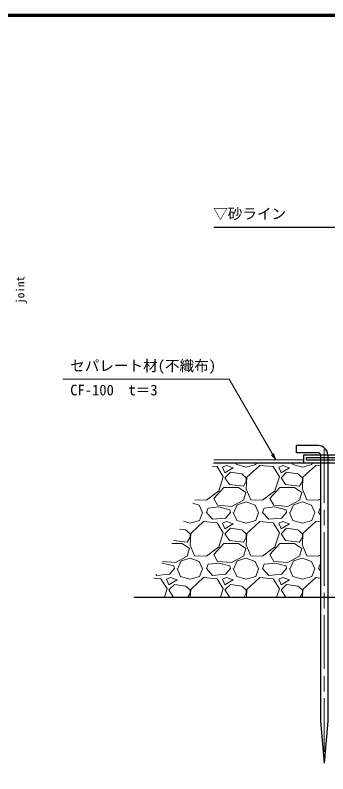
# Model space of a CAD drawing. Units: millimetres at full size, sheet at 1:5; details may follow other scales. Extents: x 75 to 2025, y 75 to 1410.
# Drawn here: x 1118 to 1467, y 564 to 1410 of the extents above; entities that cross this region are included whole.
import ezdxf
from ezdxf.enums import TextEntityAlignment as Align

# ---------------------------------------------------------------- set-up
doc = ezdxf.new("R2010")
doc.units = ezdxf.units.MM
doc.header["$LTSCALE"] = 5
doc.linetypes.add('CHAIN', pattern=[18.5, 12, -1.5, 3.5, -1.5])
for name, color, linetype, lineweight in [('D-BMK', 2, 'CHAIN', 13), ('D-STR-1', 1, 'Continuous', 25), ('D-STR-3', 27, 'Continuous', 9), ('D-STR-DIM', 7, 'Continuous', 13), ('D-STR-STR2', 3, 'Continuous', 25), ('D-TTL', 7, 'Continuous', 70), ('V-nasSTD', 5, 'Continuous', 13)]:
    doc.layers.add(name, color=color, linetype=linetype, lineweight=lineweight)
doc.layers.add('D-STR-HTXT', color=7, linetype='Continuous')
doc.styles.add('ＭＳ ゴシック', font='')
doc.styles.get('ＭＳ ゴシック').set_extended_font_data('MS Gothic')

# ---------------------------------------------------------------- blocks, each defined once
blk = doc.blocks.new('open_arrow')
at = {"color": 0, "linetype": 'Continuous', "lineweight": -2}
blk.add_lwpolyline([(7.5, 1.25), (0, 0), (7.5, -1.25)], dxfattribs=at)

msp = doc.modelspace()

# ---------------------------------------------------------------- linework, layer by layer
at = {"layer": 'D-BMK'}
msp.add_line((1462.5, 926.197), (1462.5, 576.197), dxfattribs=at)
at = {"layer": 'D-STR-1'}
for p, q in [((1339.643, 1173.756), (1492.5, 1173.756)), ((1431.834, 922.197), (1431.834, 930.197)), ((1455.834, 930.197), (1431.834, 930.197)), ((1455.834, 922.197), (1431.834, 922.197)), ((1458.5, 919.531), (1458.5, 917.545)), ((1458.5, 917.545), (1458.5, 622.864)), ((1466.5, 919.531), (1466.5, 917.545)), ((1466.5, 917.545), (1466.5, 622.864)), ((1339.643, 911.125), (1715.461, 911.125)), ((1250.366, 761.125), (1715.461, 761.125)), ((1458.5, 622.864), (1462.5, 576.197)), ((1466.5, 622.864), (1462.5, 576.197))]:
    msp.add_line(p, q, dxfattribs=at)
msp.add_lwpolyline([(1492.5, 919.425), (1439.5, 919.425), (1439.5, 911.125), (1622.461, 911.125)], dxfattribs=at)
for radius in [10.667, 2.667]:
    msp.add_arc((1455.834, 919.531), radius, 0.00004, 90, dxfattribs=at)
at = {"layer": 'D-STR-3'}
for p, q in [((1343.192, 906.739), (1337.645, 907.201)), ((1345.418, 911.117), (1339.405, 910.594)), ((1350.067, 895.489), (1343.192, 906.739)), ((1353.817, 907.989), (1349.442, 906.114)), ((1349.442, 906.114), (1351.942, 899.864)), ((1351.942, 899.864), (1361.317, 905.489)), ((1361.317, 905.489), (1353.817, 907.989)), ((1364.262, 911.117), (1365.067, 909.239)), ((1365.067, 909.239), (1375.692, 906.114)), ((1375.689, 906.113), (1386.314, 909.238)), ((1390.692, 907.989), (1376.317, 894.864)), ((1386.312, 909.227), (1386.987, 911.117)), ((1405.692, 906.739), (1390.692, 907.989)), ((1400.692, 910.489), (1400.116, 911.117)), ((1407.918, 911.117), (1400.692, 910.489)), ((1412.567, 895.489), (1405.692, 906.739)), ((1416.317, 907.989), (1411.942, 906.114)), ((1411.942, 906.114), (1414.442, 899.864)), ((1414.442, 899.864), (1423.817, 905.489)), ((1423.817, 905.489), (1416.317, 907.989)), ((1426.762, 911.117), (1427.567, 909.239)), ((1427.567, 909.239), (1438.192, 906.114)), ((1438.189, 906.113), (1448.814, 909.238)), ((1453.192, 907.989), (1438.817, 894.864)), ((1448.812, 909.227), (1449.487, 911.117)), ((1458.534, 907.543), (1453.192, 907.989)), ((1358.192, 900.489), (1351.942, 894.239)), ((1370.692, 898.614), (1358.192, 900.489)), ((1375.692, 894.239), (1370.692, 898.614)), ((1420.692, 900.489), (1414.442, 894.239)), ((1433.192, 898.614), (1420.692, 900.489)), ((1438.192, 894.239), (1433.192, 898.614)), ((1345.067, 879.864), (1350.067, 895.489)), ((1351.942, 894.239), (1356.942, 886.739)), ((1372.567, 884.864), (1375.692, 890.489)), ((1376.317, 894.864), (1375.692, 881.739)), ((1375.692, 890.489), (1375.692, 894.239)), ((1407.567, 879.864), (1412.567, 895.489)), ((1414.442, 894.239), (1419.442, 886.739)), ((1435.067, 884.864), (1438.192, 890.489)), ((1438.817, 894.864), (1438.192, 881.739)), ((1438.192, 890.489), (1438.192, 894.239)), ((1331.317, 869.239), (1345.067, 879.864)), ((1339.442, 871.114), (1350.692, 883.614)), ((1350.692, 883.614), (1366.942, 883.614)), ((1356.942, 886.739), (1372.567, 884.864)), ((1366.942, 883.614), (1375.067, 877.989)), ((1375.692, 881.739), (1380.692, 869.864)), ((1393.817, 869.239), (1407.567, 879.864)), ((1401.942, 871.114), (1413.192, 883.614)), ((1413.192, 883.614), (1429.442, 883.614)), ((1419.442, 886.739), (1435.067, 884.864)), ((1429.442, 883.614), (1437.567, 877.989)), ((1438.192, 881.739), (1443.192, 869.864)), ((1343.817, 863.614), (1339.442, 871.114)), ((1375.067, 877.989), (1372.567, 869.239)), ((1406.317, 863.614), (1401.942, 871.114)), ((1437.567, 877.989), (1435.067, 869.239)), ((1316.359, 866.176), (1323.183, 863.617)), ((1318.27, 869.86), (1331.317, 869.239)), ((1323.197, 863.601), (1326.947, 855.476)), ((1359.442, 862.364), (1343.817, 863.614)), ((1372.567, 869.239), (1359.442, 862.364)), ((1361.943, 855.491), (1365.693, 864.241)), ((1365.7, 864.241), (1375.7, 867.366)), ((1375.683, 867.367), (1385.683, 863.617)), ((1380.692, 869.864), (1393.817, 869.239)), ((1385.697, 863.601), (1389.447, 855.476)), ((1421.942, 862.364), (1406.317, 863.614)), ((1435.067, 869.239), (1421.942, 862.364)), ((1424.443, 855.491), (1428.193, 864.241)), ((1428.2, 864.241), (1438.2, 867.366)), ((1438.183, 867.367), (1448.183, 863.617)), ((1443.192, 869.864), (1456.317, 869.239)), ((1448.197, 863.601), (1451.947, 855.476)), ((1456.317, 869.239), (1458.534, 870.952)), ((1323.812, 846.727), (1326.937, 855.478)), ((1331.317, 855.49), (1333.192, 860.49)), ((1338.192, 847.989), (1331.317, 855.489)), ((1345.093, 861.741), (1333.218, 860.491)), ((1357.566, 858.614), (1345.066, 861.739)), ((1358.192, 855.489), (1352.567, 849.239)), ((1358.191, 855.49), (1357.566, 858.615)), ((1361.317, 855.489), (1365.067, 846.739)), ((1386.312, 846.727), (1389.437, 855.478)), ((1393.817, 855.49), (1395.692, 860.49)), ((1400.692, 847.989), (1393.817, 855.489)), ((1407.593, 861.741), (1395.718, 860.491)), ((1420.066, 858.614), (1407.566, 861.739)), ((1420.692, 855.489), (1415.067, 849.239)), ((1420.691, 855.49), (1420.066, 858.615)), ((1423.817, 855.489), (1427.567, 846.739)), ((1448.812, 846.727), (1451.937, 855.478)), ((1456.317, 855.49), (1458.192, 860.49)), ((1458.534, 853.07), (1456.317, 855.489)), ((1458.534, 860.524), (1458.218, 860.491)), ((1305.783, 845.793), (1313.192, 843.614)), ((1313.189, 843.613), (1323.814, 846.738)), ((1352.567, 849.239), (1338.192, 847.989)), ((1365.067, 846.739), (1375.692, 843.614)), ((1375.689, 843.613), (1386.314, 846.738)), ((1415.067, 849.239), (1400.692, 847.989)), ((1427.567, 846.739), (1438.192, 843.614)), ((1438.189, 843.613), (1448.814, 846.738)), ((1328.192, 845.489), (1313.817, 832.364)), ((1343.192, 844.239), (1328.192, 845.489)), ((1350.067, 832.989), (1343.192, 844.239)), ((1353.817, 845.489), (1349.442, 843.614)), ((1349.442, 843.614), (1351.942, 837.364)), ((1351.942, 837.364), (1361.317, 842.989)), ((1358.192, 837.989), (1351.942, 831.739)), ((1361.317, 842.989), (1353.817, 845.489)), ((1370.692, 836.114), (1358.192, 837.989)), ((1390.692, 845.489), (1376.317, 832.364)), ((1405.692, 844.239), (1390.692, 845.489)), ((1412.567, 832.989), (1405.692, 844.239)), ((1416.317, 845.489), (1411.942, 843.614)), ((1411.942, 843.614), (1414.442, 837.364)), ((1414.442, 837.364), (1423.817, 842.989)), ((1420.692, 837.989), (1414.442, 831.739)), ((1423.817, 842.989), (1416.317, 845.489)), ((1433.192, 836.114), (1420.692, 837.989)), ((1453.192, 845.489), (1438.817, 832.364)), ((1458.534, 845.043), (1453.192, 845.489)), ((1308.192, 836.114), (1301.298, 837.148)), ((1313.192, 831.739), (1308.192, 836.114)), ((1313.817, 832.364), (1313.192, 819.239)), ((1313.192, 827.989), (1313.192, 831.739)), ((1345.067, 817.364), (1350.067, 832.989)), ((1351.942, 831.739), (1356.942, 824.239)), ((1375.692, 831.739), (1370.692, 836.114)), ((1376.317, 832.364), (1375.692, 819.239)), ((1375.692, 827.989), (1375.692, 831.739)), ((1407.567, 817.364), (1412.567, 832.989)), ((1414.442, 831.739), (1419.442, 824.239)), ((1438.192, 831.739), (1433.192, 836.114)), ((1438.817, 832.364), (1438.192, 819.239)), ((1438.192, 827.989), (1438.192, 831.739)), ((1292.978, 821.114), (1304.442, 821.114)), ((1294.59, 824.221), (1310.067, 822.364)), ((1304.442, 821.114), (1312.567, 815.489)), ((1310.067, 822.364), (1313.192, 827.989)), ((1339.442, 808.614), (1350.692, 821.114)), ((1350.692, 821.114), (1366.942, 821.114)), ((1356.942, 824.239), (1372.567, 822.364)), ((1366.942, 821.114), (1375.067, 815.489)), ((1372.567, 822.364), (1375.692, 827.989)), ((1401.942, 808.614), (1413.192, 821.114)), ((1413.192, 821.114), (1429.442, 821.114)), ((1419.442, 824.239), (1435.067, 822.364)), ((1429.442, 821.114), (1437.567, 815.489)), ((1435.067, 822.364), (1438.192, 827.989)), ((1312.567, 815.489), (1310.067, 806.739)), ((1313.192, 819.239), (1318.192, 807.364)), ((1331.317, 806.739), (1345.067, 817.364)), ((1375.067, 815.489), (1372.567, 806.739)), ((1375.692, 819.239), (1380.692, 807.364)), ((1393.817, 806.739), (1407.567, 817.364)), ((1437.567, 815.489), (1435.067, 806.739)), ((1438.192, 819.239), (1443.192, 807.364)), ((1310.067, 806.739), (1296.942, 799.864)), ((1303.2, 801.741), (1313.2, 804.866)), ((1313.183, 804.867), (1323.183, 801.117)), ((1318.192, 807.364), (1331.317, 806.739)), ((1343.817, 801.114), (1339.442, 808.614)), ((1372.567, 806.739), (1359.442, 799.864)), ((1365.7, 801.741), (1375.7, 804.866)), ((1375.683, 804.867), (1385.683, 801.117)), ((1380.692, 807.364), (1393.817, 806.739)), ((1406.317, 801.114), (1401.942, 808.614)), ((1435.067, 806.739), (1421.942, 799.864)), ((1428.2, 801.741), (1438.2, 804.866)), ((1438.183, 804.867), (1448.183, 801.117)), ((1443.192, 807.364), (1456.317, 806.739)), ((1456.317, 806.739), (1458.534, 808.452)), ((1282.593, 799.241), (1281.574, 799.134)), ((1296.942, 799.864), (1282.55, 801.015)), ((1295.066, 796.114), (1282.566, 799.239)), ((1295.691, 792.99), (1295.066, 796.115)), ((1299.443, 792.991), (1303.193, 801.741)), ((1323.197, 801.101), (1326.947, 792.976)), ((1331.317, 792.99), (1333.192, 797.99)), ((1345.093, 799.241), (1333.218, 797.991)), ((1359.442, 799.864), (1343.817, 801.114)), ((1357.566, 796.114), (1345.066, 799.239)), ((1358.191, 792.99), (1357.566, 796.115)), ((1361.943, 792.991), (1365.693, 801.741)), ((1385.697, 801.101), (1389.447, 792.976)), ((1393.817, 792.99), (1395.692, 797.99)), ((1407.593, 799.241), (1395.718, 797.991)), ((1421.942, 799.864), (1406.317, 801.114)), ((1420.066, 796.114), (1407.566, 799.239)), ((1420.691, 792.99), (1420.066, 796.115)), ((1424.443, 792.991), (1428.193, 801.741)), ((1448.197, 801.101), (1451.947, 792.976)), ((1456.317, 792.99), (1458.192, 797.99)), ((1458.534, 798.024), (1458.218, 797.991)), ((1290.067, 786.739), (1275.692, 785.489)), ((1295.692, 792.989), (1290.067, 786.739)), ((1298.817, 792.989), (1302.567, 784.239)), ((1323.812, 784.227), (1326.937, 792.978)), ((1338.192, 785.489), (1331.317, 792.989)), ((1352.567, 786.739), (1338.192, 785.489)), ((1358.192, 792.989), (1352.567, 786.739)), ((1361.317, 792.989), (1365.067, 784.239)), ((1386.312, 784.227), (1389.437, 792.978)), ((1400.692, 785.489), (1393.817, 792.989)), ((1415.067, 786.739), (1400.692, 785.489)), ((1420.692, 792.989), (1415.067, 786.739)), ((1423.817, 792.989), (1427.567, 784.239)), ((1448.812, 784.227), (1451.937, 792.978)), ((1458.534, 790.57), (1456.317, 792.989)), ((1280.692, 781.739), (1272.886, 782.389)), ((1275.692, 785.489), (1274.927, 786.323)), ((1287.567, 770.489), (1280.692, 781.739)), ((1291.317, 782.989), (1286.942, 781.114)), ((1286.942, 781.114), (1289.442, 774.864)), ((1289.442, 774.864), (1298.817, 780.489)), ((1298.817, 780.489), (1291.317, 782.989)), ((1302.567, 784.239), (1313.192, 781.114)), ((1313.189, 781.113), (1323.814, 784.238)), ((1328.192, 782.989), (1313.817, 769.864)), ((1343.192, 781.739), (1328.192, 782.989)), ((1350.067, 770.489), (1343.192, 781.739)), ((1353.817, 782.989), (1349.442, 781.114)), ((1349.442, 781.114), (1351.942, 774.864)), ((1351.942, 774.864), (1361.317, 780.489)), ((1361.317, 780.489), (1353.817, 782.989)), ((1365.067, 784.239), (1375.692, 781.114)), ((1375.689, 781.113), (1386.314, 784.238)), ((1390.692, 782.989), (1376.317, 769.864)), ((1405.692, 781.739), (1390.692, 782.989)), ((1412.567, 770.489), (1405.692, 781.739)), ((1416.317, 782.989), (1411.942, 781.114)), ((1411.942, 781.114), (1414.442, 774.864)), ((1414.442, 774.864), (1423.817, 780.489)), ((1423.817, 780.489), (1416.317, 782.989)), ((1427.567, 784.239), (1438.192, 781.114)), ((1438.189, 781.113), (1448.814, 784.238)), ((1453.192, 782.989), (1438.817, 769.864)), ((1458.534, 782.543), (1453.192, 782.989)), ((1284.568, 761.117), (1287.567, 770.489)), ((1295.692, 775.489), (1289.442, 769.239)), ((1308.192, 773.614), (1295.692, 775.489)), ((1313.192, 769.239), (1308.192, 773.614)), ((1313.817, 769.864), (1313.4, 761.117)), ((1347.068, 761.117), (1350.067, 770.489)), ((1358.192, 775.489), (1351.942, 769.239)), ((1370.692, 773.614), (1358.192, 775.489)), ((1375.692, 769.239), (1370.692, 773.614)), ((1376.317, 769.864), (1375.9, 761.117)), ((1409.568, 761.117), (1412.567, 770.489)), ((1420.692, 775.489), (1414.442, 769.239)), ((1433.192, 773.614), (1420.692, 775.489)), ((1438.192, 769.239), (1433.192, 773.614)), ((1438.817, 769.864), (1438.4, 761.117)), ((1289.442, 769.239), (1294.442, 761.739)), ((1294.442, 761.739), (1299.622, 761.117)), ((1310.763, 761.117), (1313.192, 765.489)), ((1313.192, 765.489), (1313.192, 769.239)), ((1351.942, 769.239), (1356.942, 761.739)), ((1356.942, 761.739), (1362.122, 761.117)), ((1373.263, 761.117), (1375.692, 765.489)), ((1375.692, 765.489), (1375.692, 769.239)), ((1414.442, 769.239), (1419.442, 761.739)), ((1419.442, 761.739), (1424.622, 761.117)), ((1435.763, 761.117), (1438.192, 765.489)), ((1438.192, 765.489), (1438.192, 769.239))]:
    msp.add_line(p, q, dxfattribs=at)
at = {"layer": 'D-STR-DIM'}
msp.add_lwpolyline([(1408.65, 914.125), (1356.606, 1004.269), (1171.606, 1004.269)], dxfattribs=at)
at = {"layer": 'D-STR-STR2'}
for p, q in [((1692.461, 916.425), (1442.5, 916.425)), ((1442.5, 916.425), (1442.5, 914.125)), ((1442.5, 914.125), (1692.461, 914.125))]:
    msp.add_line(p, q, dxfattribs=at)
at = {"layer": 'D-TTL'}
msp.add_lwpolyline([(75, 75), (75, 1410), (2025, 1410), (2025, 75)], close=True, dxfattribs=at)
at = {"layer": 'V-nasSTD'}
msp.add_line((1339.643, 914.125), (1439.5, 914.125), dxfattribs=at)

# ---------------------------------------------------------------- block references
at = {"layer": 'D-STR-DIM', "rotation": 120}
msp.add_blockref('open_arrow', (1408.65, 914.125), dxfattribs=at)

# ---------------------------------------------------------------- texts
at = {"layer": 'D-STR-DIM', "style": 'ＭＳ ゴシック'}
for s, p in [('▽砂ライン', (1379.481, 1179.138)), ('セパレート材(不織布)', (1260.843, 1009.686)), ('CF-100\u3000t＝3', (1228.343, 982.602))]:
    msp.add_text(s, height=11.91, dxfattribs=at).set_placement(p, align=Align.BOTTOM_CENTER)
at = {"layer": 'D-STR-HTXT', "style": 'ＭＳ ゴシック'}
msp.add_text('joint', height=9.164, rotation=90, dxfattribs=at).set_placement((1131.408, 1103.715), align=Align.BOTTOM_CENTER)

doc.saveas('drawing.dxf')
